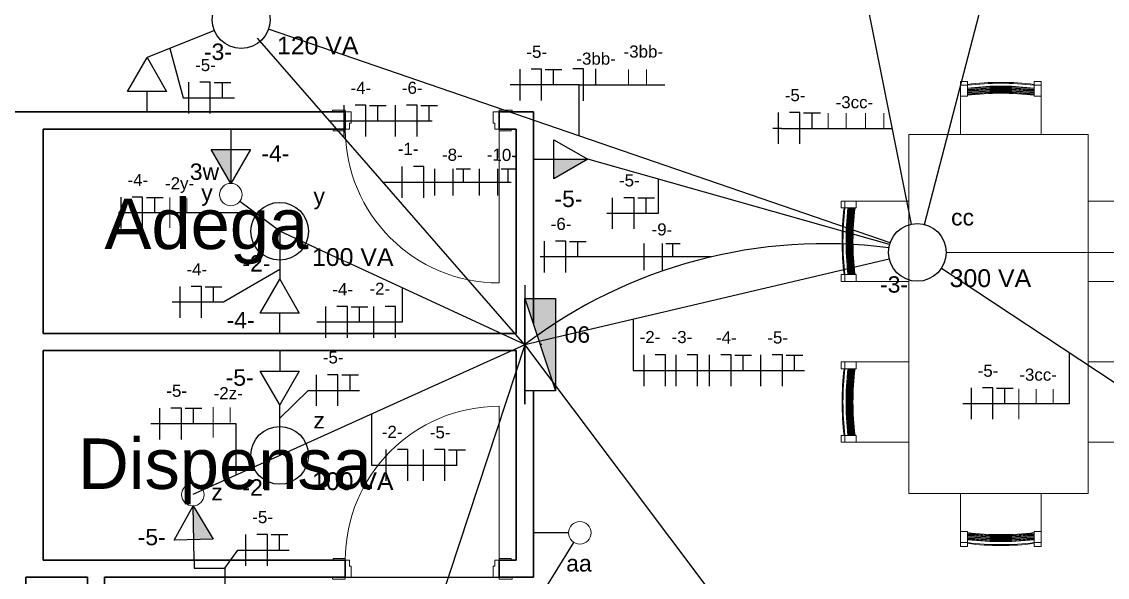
# Model space of a CAD drawing. Header units: metres. Extents: x -182 to 99, y 70 to 117.
# Drawn here: x 0.34 to 6.69, y 101.34 to 104.58 of the extents above; entities that cross this region are included whole.
import ezdxf

# ---------------------------------------------------------------- set-up
doc = ezdxf.new("R2010")
doc.units = ezdxf.units.M
doc.header["$LTSCALE"] = 0.01
for name, color, linetype, lineweight in [('A-ANNO-TEXT', 2, 'Continuous', 9), ('A-DOOR', 1, 'Continuous', 9), ('A-DOOR-FRAM', 1, 'Continuous', 13), ('A-WALL', 2, 'Continuous', 9), ('I-FURN', 6, 'Continuous', 9)]:
    doc.layers.add(name, color=color, linetype=linetype, lineweight=lineweight)
for name, color, linetype in [('FIAÇÃO', 10, 'Continuous'), ('Força', 7, 'Continuous'), ('Iluminação', 7, 'Continuous'), ('LEGENDA', 7, 'Continuous')]:
    doc.layers.add(name, color=color, linetype=linetype)
doc.styles.add('Arial', font='arial.ttf', dxfattribs={"height": 0.29506})
doc.styles.add('Arial_2', font='arial.ttf', dxfattribs={"height": 0.258177})
doc.dimstyles.new('Diagonal', dxfattribs={"dimscale": 0.3048, "dimtxt": 0.258177, "dimasz": 1.025262, "dimexe": 0.984252, "dimexo": 0.615157, "dimgap": 0.04101, "dimtad": 1, "dimrnd": 0.01, "dimzin": 0, "dimdsep": 46, "dimtxsty": 'Arial_2', "dimblk1": 'OBLIQUE', "dimblk2": 'OBLIQUE', "dimsah": 1, "dimcen": 0.09, "dimse1": 1, "dimse2": 1, "dimazin": 0, "dimtfac": 1, "dimtix": 1, "dimtmove": 0, "dimatfit": 3, "dimfxl": 1, "dimtvp": 1, "dimtfill": 1, "dimtolj": 1, "dimtzin": 0, "dimarcsym": 2})

# ---------------------------------------------------------------- blocks, each defined once
blk = doc.blocks.new('Table rectangulaire - Plateau en verre - Table rectangulaire - Plateau en verre-212281-Nivel 4')
at = {"layer": 'I-FURN'}
for p, q in [((1.0653, 0.5641), (-1.0347, 0.5641)), ((-1.0347, 0.5641), (-1.0347, -0.4859)), ((1.0653, -0.4859), (1.0653, 0.5641)), ((-1.0347, -0.4859), (1.0653, -0.4859))]:
    blk.add_line(p, q, dxfattribs=at)
blk = doc.blocks.new('MS-Chaise - MS-Chaise-213864-Nivel 4')
at = {"layer": 'I-FURN'}
for p, q in [((0.42, -0.3311), (0.42, -0.6391)), ((0.89, -0.6391), (0.89, -0.3311)), ((0.46, -0.6391), (0.42, -0.6391)), ((0.42, -0.6397), (0.42, -0.6391)), ((0.42, -0.7035), (0.42, -0.6397)), ((0.46, -0.6391), (0.46, -0.6397)), ((0.46, -0.6397), (0.46, -0.6504)), ((0.46, -0.6504), (0.46, -0.645)), ((0.46, -0.6504), (0.46, -0.6532)), ((0.46, -0.6588), (0.46, -0.6532)), ((0.46, -0.6532), (0.46, -0.6588)), ((0.46, -0.6588), (0.46, -0.6616)), ((0.46, -0.6673), (0.46, -0.6616)), ((0.46, -0.6616), (0.46, -0.6673)), ((0.46, -0.6673), (0.46, -0.6701)), ((0.46, -0.6757), (0.46, -0.6701)), ((0.46, -0.6701), (0.46, -0.6757)), ((0.46, -0.6757), (0.46, -0.6785)), ((0.46, -0.6841), (0.46, -0.6785)), ((0.46, -0.6785), (0.46, -0.6841)), ((0.46, -0.6841), (0.46, -0.6869)), ((0.46, -0.7035), (0.46, -0.6869)), ((0.46, -0.6869), (0.46, -0.7035)), ((0.89, -0.6391), (0.85, -0.6391)), ((0.85, -0.6397), (0.85, -0.6391)), ((0.85, -0.6504), (0.85, -0.6397)), ((0.85, -0.645), (0.85, -0.6504)), ((0.85, -0.6532), (0.85, -0.6504)), ((0.85, -0.6532), (0.85, -0.6588)), ((0.85, -0.6588), (0.85, -0.6532)), ((0.85, -0.6616), (0.85, -0.6588)), ((0.85, -0.6616), (0.85, -0.6673)), ((0.85, -0.6673), (0.85, -0.6616)), ((0.85, -0.6701), (0.85, -0.6673)), ((0.85, -0.6701), (0.85, -0.6757)), ((0.85, -0.6757), (0.85, -0.6701)), ((0.85, -0.6785), (0.85, -0.6757)), ((0.85, -0.6785), (0.85, -0.6841)), ((0.85, -0.6841), (0.85, -0.6785)), ((0.85, -0.6869), (0.85, -0.6841)), ((0.85, -0.6869), (0.85, -0.7035)), ((0.85, -0.7035), (0.85, -0.6869)), ((0.89, -0.6391), (0.89, -0.6397)), ((0.89, -0.6397), (0.89, -0.7035)), ((0.42, -0.7261), (0.42, -0.7035)), ((0.42, -0.7035), (0.46, -0.7035)), ((0.42, -0.7261), (0.46, -0.7261)), ((0.46, -0.7035), (0.46, -0.7085)), ((0.46, -0.7035), (0.46, -0.7261)), ((0.85, -0.7085), (0.85, -0.7035)), ((0.85, -0.7261), (0.85, -0.7035)), ((0.89, -0.7035), (0.85, -0.7035)), ((0.89, -0.7261), (0.85, -0.7261)), ((0.89, -0.7035), (0.89, -0.7261))]:
    blk.add_line(p, q, dxfattribs=at)
at = {"layer": 'I-FURN', "flags": 128}
for points in [[(0.46, -0.6504), (0.5899, -0.661), (0.7201, -0.661), (0.85, -0.6504)], [(0.85, -0.6532), (0.7201, -0.6638), (0.5899, -0.6638), (0.46, -0.6532)], [(0.46, -0.6588), (0.5899, -0.6695), (0.7201, -0.6695), (0.85, -0.6588)], [(0.85, -0.6616), (0.7201, -0.6723), (0.5899, -0.6723), (0.46, -0.6616)], [(0.46, -0.6673), (0.5899, -0.6779), (0.7201, -0.6779), (0.85, -0.6673)], [(0.85, -0.6701), (0.7201, -0.6807), (0.5899, -0.6807), (0.46, -0.6701)], [(0.46, -0.6757), (0.5899, -0.6863), (0.7201, -0.6863), (0.85, -0.6757)], [(0.85, -0.6785), (0.7201, -0.6891), (0.5899, -0.6891), (0.46, -0.6785)], [(0.46, -0.6841), (0.5899, -0.6948), (0.7201, -0.6948), (0.85, -0.6841)], [(0.85, -0.6869), (0.7201, -0.6976), (0.5899, -0.6976), (0.46, -0.6869)]]:
    blk.add_lwpolyline(points, dxfattribs=at)
at = {"layer": 'I-FURN'}
for centre, major_axis, start_param, end_param in [((0.655, 0.9365), (1.6089, 0), 4.590887, 4.833891), ((0.655, 0.8779), (1.6089, 0), 4.590887, 4.833891), ((0.655, 0.8779), (1.6139, 0), 4.591266, 4.833512)]:
    blk.add_ellipse(centre, major_axis=major_axis, ratio=0.990268, start_param=start_param, end_param=end_param, dxfattribs=at)
blk = doc.blocks.new('MS-Chaise - MS-Chaise-213456-Nivel 4')
at = {"layer": 'I-FURN'}
for p, q in [((0.42, 0.7035), (0.42, 0.7261)), ((0.46, 0.7261), (0.42, 0.7261)), ((0.42, 0.6397), (0.42, 0.7035)), ((0.46, 0.7035), (0.42, 0.7035)), ((0.46, 0.7261), (0.46, 0.7035)), ((0.46, 0.7085), (0.46, 0.7035)), ((0.46, 0.6869), (0.46, 0.7035)), ((0.46, 0.7035), (0.46, 0.6869)), ((0.85, 0.7035), (0.85, 0.7261)), ((0.85, 0.7261), (0.89, 0.7261)), ((0.85, 0.7035), (0.85, 0.7085)), ((0.85, 0.7035), (0.85, 0.6869)), ((0.85, 0.6869), (0.85, 0.7035)), ((0.85, 0.7035), (0.89, 0.7035)), ((0.89, 0.7261), (0.89, 0.7035)), ((0.89, 0.7035), (0.89, 0.6397)), ((0.42, 0.6391), (0.42, 0.6397)), ((0.42, 0.6391), (0.42, 0.4161)), ((0.42, 0.6391), (0.46, 0.6391)), ((0.46, 0.6869), (0.46, 0.6841)), ((0.46, 0.6785), (0.46, 0.6841)), ((0.46, 0.6841), (0.46, 0.6785)), ((0.46, 0.6785), (0.46, 0.6757)), ((0.46, 0.6701), (0.46, 0.6757)), ((0.46, 0.6757), (0.46, 0.6701)), ((0.46, 0.6701), (0.46, 0.6673)), ((0.46, 0.6616), (0.46, 0.6673)), ((0.46, 0.6673), (0.46, 0.6616)), ((0.46, 0.6616), (0.46, 0.6588)), ((0.46, 0.6532), (0.46, 0.6588)), ((0.46, 0.6588), (0.46, 0.6532)), ((0.46, 0.6532), (0.46, 0.6504)), ((0.46, 0.645), (0.46, 0.6504)), ((0.46, 0.6504), (0.46, 0.6397)), ((0.46, 0.6397), (0.46, 0.6391)), ((0.85, 0.6841), (0.85, 0.6869)), ((0.85, 0.6841), (0.85, 0.6785)), ((0.85, 0.6785), (0.85, 0.6841)), ((0.85, 0.6757), (0.85, 0.6785)), ((0.85, 0.6757), (0.85, 0.6701)), ((0.85, 0.6701), (0.85, 0.6757)), ((0.85, 0.6673), (0.85, 0.6701)), ((0.85, 0.6673), (0.85, 0.6616)), ((0.85, 0.6616), (0.85, 0.6673)), ((0.85, 0.6588), (0.85, 0.6616)), ((0.85, 0.6588), (0.85, 0.6532)), ((0.85, 0.6532), (0.85, 0.6588)), ((0.85, 0.6504), (0.85, 0.6532)), ((0.85, 0.6504), (0.85, 0.645)), ((0.85, 0.6397), (0.85, 0.6504)), ((0.85, 0.6391), (0.85, 0.6397)), ((0.85, 0.6391), (0.89, 0.6391)), ((0.89, 0.6397), (0.89, 0.6391)), ((0.89, 0.4161), (0.89, 0.6391))]:
    blk.add_line(p, q, dxfattribs=at)
at = {"layer": 'I-FURN', "flags": 128}
for points in [[(0.46, 0.6869), (0.5899, 0.6976), (0.7201, 0.6976), (0.85, 0.6869)], [(0.85, 0.6841), (0.7201, 0.6948), (0.5899, 0.6948), (0.46, 0.6841)], [(0.46, 0.6785), (0.5899, 0.6891), (0.7201, 0.6891), (0.85, 0.6785)], [(0.85, 0.6757), (0.7201, 0.6863), (0.5899, 0.6863), (0.46, 0.6757)], [(0.46, 0.6701), (0.5899, 0.6807), (0.7201, 0.6807), (0.85, 0.6701)], [(0.85, 0.6673), (0.7201, 0.6779), (0.5899, 0.6779), (0.46, 0.6673)], [(0.46, 0.6616), (0.5899, 0.6723), (0.7201, 0.6723), (0.85, 0.6616)], [(0.85, 0.6588), (0.7201, 0.6695), (0.5899, 0.6695), (0.46, 0.6588)], [(0.46, 0.6532), (0.5899, 0.6638), (0.7201, 0.6638), (0.85, 0.6532)], [(0.85, 0.6504), (0.7201, 0.661), (0.5899, 0.661), (0.46, 0.6504)]]:
    blk.add_lwpolyline(points, dxfattribs=at)
at = {"layer": 'I-FURN'}
for centre, major_axis, start_param, end_param in [((0.655, -0.8779), (1.6139, 0), 1.449673, 1.69192), ((0.655, -0.8779), (1.6089, 0), 1.449295, 1.692298), ((0.655, -0.9365), (1.6089, 0), 1.449295, 1.692298)]:
    blk.add_ellipse(centre, major_axis=major_axis, ratio=0.990268, start_param=start_param, end_param=end_param, dxfattribs=at)
blk = doc.blocks.new('MS-Chaise - MS-Chaise-V3-Nivel 4')
at = {"layer": 'I-FURN'}
for p, q in [((0.42, -0.4161), (0.42, -0.6391)), ((0.89, -0.6391), (0.89, -0.4161)), ((0.46, -0.6391), (0.42, -0.6391)), ((0.42, -0.6397), (0.42, -0.6391)), ((0.42, -0.7035), (0.42, -0.6397)), ((0.46, -0.6391), (0.46, -0.6397)), ((0.46, -0.6397), (0.46, -0.6504)), ((0.46, -0.6504), (0.46, -0.645)), ((0.46, -0.6504), (0.46, -0.6532)), ((0.46, -0.6588), (0.46, -0.6532)), ((0.46, -0.6532), (0.46, -0.6588)), ((0.46, -0.6588), (0.46, -0.6616)), ((0.46, -0.6673), (0.46, -0.6616)), ((0.46, -0.6616), (0.46, -0.6673)), ((0.46, -0.6673), (0.46, -0.6701)), ((0.46, -0.6757), (0.46, -0.6701)), ((0.46, -0.6701), (0.46, -0.6757)), ((0.46, -0.6757), (0.46, -0.6785)), ((0.46, -0.6841), (0.46, -0.6785)), ((0.46, -0.6785), (0.46, -0.6841)), ((0.46, -0.6841), (0.46, -0.6869)), ((0.46, -0.7035), (0.46, -0.6869)), ((0.46, -0.6869), (0.46, -0.7035)), ((0.89, -0.6391), (0.85, -0.6391)), ((0.85, -0.6397), (0.85, -0.6391)), ((0.85, -0.6504), (0.85, -0.6397)), ((0.85, -0.645), (0.85, -0.6504)), ((0.85, -0.6532), (0.85, -0.6504)), ((0.85, -0.6532), (0.85, -0.6588)), ((0.85, -0.6588), (0.85, -0.6532)), ((0.85, -0.6616), (0.85, -0.6588)), ((0.85, -0.6616), (0.85, -0.6673)), ((0.85, -0.6673), (0.85, -0.6616)), ((0.85, -0.6701), (0.85, -0.6673)), ((0.85, -0.6701), (0.85, -0.6757)), ((0.85, -0.6757), (0.85, -0.6701)), ((0.85, -0.6785), (0.85, -0.6757)), ((0.85, -0.6785), (0.85, -0.6841)), ((0.85, -0.6841), (0.85, -0.6785)), ((0.85, -0.6869), (0.85, -0.6841)), ((0.85, -0.6869), (0.85, -0.7035)), ((0.85, -0.7035), (0.85, -0.6869)), ((0.89, -0.6391), (0.89, -0.6397)), ((0.89, -0.6397), (0.89, -0.7035)), ((0.42, -0.7261), (0.42, -0.7035)), ((0.42, -0.7035), (0.46, -0.7035)), ((0.42, -0.7261), (0.46, -0.7261)), ((0.46, -0.7035), (0.46, -0.7085)), ((0.46, -0.7035), (0.46, -0.7261)), ((0.85, -0.7085), (0.85, -0.7035)), ((0.85, -0.7261), (0.85, -0.7035)), ((0.89, -0.7035), (0.85, -0.7035)), ((0.89, -0.7261), (0.85, -0.7261)), ((0.89, -0.7035), (0.89, -0.7261))]:
    blk.add_line(p, q, dxfattribs=at)
at = {"layer": 'I-FURN', "flags": 128}
for points in [[(0.46, -0.6504), (0.5899, -0.661), (0.7201, -0.661), (0.85, -0.6504)], [(0.85, -0.6532), (0.7201, -0.6638), (0.5899, -0.6638), (0.46, -0.6532)], [(0.46, -0.6588), (0.5899, -0.6695), (0.7201, -0.6695), (0.85, -0.6588)], [(0.85, -0.6616), (0.7201, -0.6723), (0.5899, -0.6723), (0.46, -0.6616)], [(0.46, -0.6673), (0.5899, -0.6779), (0.7201, -0.6779), (0.85, -0.6673)], [(0.85, -0.6701), (0.7201, -0.6807), (0.5899, -0.6807), (0.46, -0.6701)], [(0.46, -0.6757), (0.5899, -0.6863), (0.7201, -0.6863), (0.85, -0.6757)], [(0.85, -0.6785), (0.7201, -0.6891), (0.5899, -0.6891), (0.46, -0.6785)], [(0.46, -0.6841), (0.5899, -0.6948), (0.7201, -0.6948), (0.85, -0.6841)], [(0.85, -0.6869), (0.7201, -0.6976), (0.5899, -0.6976), (0.46, -0.6869)]]:
    blk.add_lwpolyline(points, dxfattribs=at)
at = {"layer": 'I-FURN'}
for centre, major_axis, start_param, end_param in [((0.655, 0.9365), (1.6089, 0), 4.590887, 4.833891), ((0.655, 0.8779), (1.6089, 0), 4.590887, 4.833891), ((0.655, 0.8779), (1.6139, 0), 4.591266, 4.833512)]:
    blk.add_ellipse(centre, major_axis=major_axis, ratio=0.990268, start_param=start_param, end_param=end_param, dxfattribs=at)
blk = doc.blocks.new('MS-Chaise - MS-Chaise-V4-Nivel 4')
at = {"layer": 'I-FURN'}
for p, q in [((0.42, 0.7035), (0.42, 0.7261)), ((0.46, 0.7261), (0.42, 0.7261)), ((0.42, 0.6397), (0.42, 0.7035)), ((0.46, 0.7035), (0.42, 0.7035)), ((0.46, 0.7261), (0.46, 0.7035)), ((0.46, 0.7085), (0.46, 0.7035)), ((0.46, 0.6869), (0.46, 0.7035)), ((0.46, 0.7035), (0.46, 0.6869)), ((0.85, 0.7035), (0.85, 0.7261)), ((0.85, 0.7261), (0.89, 0.7261)), ((0.85, 0.7035), (0.85, 0.7085)), ((0.85, 0.7035), (0.85, 0.6869)), ((0.85, 0.6869), (0.85, 0.7035)), ((0.85, 0.7035), (0.89, 0.7035)), ((0.89, 0.7261), (0.89, 0.7035)), ((0.89, 0.7035), (0.89, 0.6397)), ((0.42, 0.6391), (0.42, 0.6397)), ((0.42, 0.6391), (0.42, 0.3311)), ((0.42, 0.6391), (0.46, 0.6391)), ((0.46, 0.6869), (0.46, 0.6841)), ((0.46, 0.6785), (0.46, 0.6841)), ((0.46, 0.6841), (0.46, 0.6785)), ((0.46, 0.6785), (0.46, 0.6757)), ((0.46, 0.6701), (0.46, 0.6757)), ((0.46, 0.6757), (0.46, 0.6701)), ((0.46, 0.6701), (0.46, 0.6673)), ((0.46, 0.6616), (0.46, 0.6673)), ((0.46, 0.6673), (0.46, 0.6616)), ((0.46, 0.6616), (0.46, 0.6588)), ((0.46, 0.6532), (0.46, 0.6588)), ((0.46, 0.6588), (0.46, 0.6532)), ((0.46, 0.6532), (0.46, 0.6504)), ((0.46, 0.645), (0.46, 0.6504)), ((0.46, 0.6504), (0.46, 0.6397)), ((0.46, 0.6397), (0.46, 0.6391)), ((0.85, 0.6841), (0.85, 0.6869)), ((0.85, 0.6841), (0.85, 0.6785)), ((0.85, 0.6785), (0.85, 0.6841)), ((0.85, 0.6757), (0.85, 0.6785)), ((0.85, 0.6757), (0.85, 0.6701)), ((0.85, 0.6701), (0.85, 0.6757)), ((0.85, 0.6673), (0.85, 0.6701)), ((0.85, 0.6673), (0.85, 0.6616)), ((0.85, 0.6616), (0.85, 0.6673)), ((0.85, 0.6588), (0.85, 0.6616)), ((0.85, 0.6588), (0.85, 0.6532)), ((0.85, 0.6532), (0.85, 0.6588)), ((0.85, 0.6504), (0.85, 0.6532)), ((0.85, 0.6504), (0.85, 0.645)), ((0.85, 0.6397), (0.85, 0.6504)), ((0.85, 0.6391), (0.85, 0.6397)), ((0.85, 0.6391), (0.89, 0.6391)), ((0.89, 0.6397), (0.89, 0.6391)), ((0.89, 0.3311), (0.89, 0.6391))]:
    blk.add_line(p, q, dxfattribs=at)
at = {"layer": 'I-FURN', "flags": 128}
for points in [[(0.46, 0.6869), (0.5899, 0.6976), (0.7201, 0.6976), (0.85, 0.6869)], [(0.85, 0.6841), (0.7201, 0.6948), (0.5899, 0.6948), (0.46, 0.6841)], [(0.46, 0.6785), (0.5899, 0.6891), (0.7201, 0.6891), (0.85, 0.6785)], [(0.85, 0.6757), (0.7201, 0.6863), (0.5899, 0.6863), (0.46, 0.6757)], [(0.46, 0.6701), (0.5899, 0.6807), (0.7201, 0.6807), (0.85, 0.6701)], [(0.85, 0.6673), (0.7201, 0.6779), (0.5899, 0.6779), (0.46, 0.6673)], [(0.46, 0.6616), (0.5899, 0.6723), (0.7201, 0.6723), (0.85, 0.6616)], [(0.85, 0.6588), (0.7201, 0.6695), (0.5899, 0.6695), (0.46, 0.6588)], [(0.46, 0.6532), (0.5899, 0.6638), (0.7201, 0.6638), (0.85, 0.6532)], [(0.85, 0.6504), (0.7201, 0.661), (0.5899, 0.661), (0.46, 0.6504)]]:
    blk.add_lwpolyline(points, dxfattribs=at)
at = {"layer": 'I-FURN'}
for centre, major_axis, start_param, end_param in [((0.655, -0.8779), (1.6139, 0), 1.449673, 1.69192), ((0.655, -0.8779), (1.6089, 0), 1.449295, 1.692298), ((0.655, -0.9365), (1.6089, 0), 1.449295, 1.692298)]:
    blk.add_ellipse(centre, major_axis=major_axis, ratio=0.990268, start_param=start_param, end_param=end_param, dxfattribs=at)
blk = doc.blocks.new('Puerta de 1 hoja - 90 x 210 cm-174974-Nivel 4')
at = {"layer": 'A-DOOR', "lineweight": 13}
blk.add_line((0.7169, -0.05), (0.7169, -0.95), dxfattribs=at)
blk.add_arc((0.7169, -0.05), 0.9, 180, 270, dxfattribs=at)
at = {"layer": 'A-DOOR-FRAM'}
for p, q in [((-0.2581, 0.06), (-0.1831, 0.06)), ((-0.2581, 0.05), (-0.2581, 0.06)), ((-0.1831, 0.06), (-0.1831, 0.05)), ((-0.1831, 0.05), (-0.1481, 0.05)), ((-0.1481, 0.05), (-0.1481, -0.015)), ((0.6819, -0.015), (0.6819, 0.05)), ((0.6819, 0.05), (0.7169, 0.05)), ((0.7169, 0.05), (0.7169, 0.06)), ((0.7169, 0.06), (0.7919, 0.06)), ((0.7919, 0.06), (0.7919, 0.05)), ((-0.2531, -0.06), (-0.2531, -0.05)), ((-0.1831, -0.06), (-0.2531, -0.06)), ((-0.1831, -0.05), (-0.1831, -0.06)), ((-0.1581, -0.05), (-0.1831, -0.05)), ((-0.1581, -0.015), (-0.1581, -0.05)), ((-0.1481, -0.015), (-0.1581, -0.015)), ((0.6919, -0.015), (0.6819, -0.015)), ((0.6919, -0.05), (0.6919, -0.015)), ((0.7169, -0.05), (0.6919, -0.05)), ((0.7169, -0.06), (0.7169, -0.05)), ((0.7869, -0.06), (0.7169, -0.06)), ((0.7869, -0.05), (0.7869, -0.06))]:
    blk.add_line(p, q, dxfattribs=at)
blk = doc.blocks.new('Puerta de 1 hoja - 90 x 210 cm-173611-Nivel 4')
at = {"layer": 'A-DOOR', "lineweight": 13}
blk.add_line((0.7169, 0.05), (0.7169, 0.95), dxfattribs=at)
blk.add_arc((0.7169, 0.05), 0.9, 90, 180, dxfattribs=at)
at = {"layer": 'A-DOOR-FRAM'}
for p, q in [((-0.1831, 0.06), (-0.2531, 0.06)), ((-0.2531, 0.06), (-0.2531, 0.05)), ((-0.1831, 0.05), (-0.1831, 0.06)), ((-0.1581, 0.05), (-0.1831, 0.05)), ((-0.1581, 0.015), (-0.1581, 0.05)), ((-0.1481, 0.015), (-0.1581, 0.015)), ((-0.1481, -0.05), (-0.1481, 0.015)), ((0.6919, 0.015), (0.6819, 0.015)), ((0.6819, 0.015), (0.6819, -0.05)), ((0.7169, 0.05), (0.6919, 0.05)), ((0.6919, 0.05), (0.6919, 0.015)), ((0.7869, 0.06), (0.7169, 0.06)), ((0.7169, 0.06), (0.7169, 0.05)), ((0.7869, 0.05), (0.7869, 0.06)), ((-0.2581, -0.05), (-0.2581, -0.06)), ((-0.2581, -0.06), (-0.1831, -0.06)), ((-0.1831, -0.06), (-0.1831, -0.05)), ((-0.1831, -0.05), (-0.1481, -0.05)), ((0.6819, -0.05), (0.7169, -0.05)), ((0.7169, -0.05), (0.7169, -0.06)), ((0.7169, -0.06), (0.7919, -0.06)), ((0.7919, -0.06), (0.7919, -0.05))]:
    blk.add_line(p, q, dxfattribs=at)
blk = doc.blocks.new('_Oblique')
at = {"color": 0, "linetype": 'ByBlock', "lineweight": -2}
blk.add_line((-0.5, -0.5), (0.5, 0.5), dxfattribs=at)
blk = doc.blocks.new('*D473')
at = {"color": 0, "lineweight": -2, "transparency": 16777216}
blk.add_line((17.086, 110.44), (17.086, 81.2458), dxfattribs=at)
at = {"layer": 'Defpoints', "color": 0, "transparency": 16777216}
for p in [(8.3862, 110.44), (-2.4818, 81.2458), (17.086, 81.2458)]:
    blk.add_point(p, dxfattribs=at)
at = {"color": 0, "lineweight": -2, "transparency": 16777216, "xscale": 0.3124999999999999, "yscale": 0.3124999999999999, "zscale": 0.3124999999999999}
for p, rotation in [((17.086, 110.44), 90), ((17.086, 81.2458), 270)]:
    blk.add_blockref('_Oblique', p, dxfattribs=dict(at, rotation=rotation))
at = {"color": 0, "transparency": 16777216, "insert": (16.9417, 95.8429), "char_height": 0.25818, "attachment_point": 5, "rotation": 90, "style": 'Arial_2', "bg_fill": 3, "box_fill_scale": 1.1, "bg_fill_color": 256, "bg_fill_true_color": 13158600, "bg_fill_transparency": 0}
blk.add_mtext('\\A1;29.19', dxfattribs=at)
blk = doc.blocks.new('*D478')
at = {"color": 0, "lineweight": -2, "transparency": 16777216}
blk.add_line((16.086, 105.136), (16.086, 101.7059), dxfattribs=at)
at = {"layer": 'Defpoints', "color": 0, "transparency": 16777216}
for p in [(6.0356, 105.136), (7.9225, 101.7059), (16.086, 101.7059)]:
    blk.add_point(p, dxfattribs=at)
at = {"color": 0, "lineweight": -2, "transparency": 16777216, "xscale": 0.3124999999999999, "yscale": 0.3124999999999999, "zscale": 0.3124999999999999}
for p, rotation in [((16.086, 105.136), 90), ((16.086, 101.7059), 270)]:
    blk.add_blockref('_Oblique', p, dxfattribs=dict(at, rotation=rotation))
at = {"color": 0, "transparency": 16777216, "insert": (15.9416, 103.421), "char_height": 0.25818, "attachment_point": 5, "rotation": 90, "style": 'Arial_2', "bg_fill": 3, "box_fill_scale": 1.1, "bg_fill_color": 256, "bg_fill_true_color": 13158600, "bg_fill_transparency": 0}
blk.add_mtext('\\A1;3.43', dxfattribs=at)
blk = doc.blocks.new('F-N')
at = {"layer": 'FIAÇÃO'}
blk.add_line((2561.97, 1254.62), (2561.97, 1275.44), dxfattribs=at)
at = {"layer": 'FIAÇÃO', "color": 5}
blk.add_lwpolyline([(2576.26, 1254.62), (2576.26, 1275.44), (2569.32, 1275.44)], dxfattribs=at)
blk = doc.blocks.new('RN')
at = {"layer": 'FIAÇÃO', "color": 18, "true_color": 0x000000}
blk.add_line((2653.24, 1365.51), (2653.24, 1375.92), dxfattribs=at)
at = {"layer": 'FIAÇÃO', "color": 5}
blk.add_lwpolyline([(2645.19, 1355.09), (2645.19, 1375.92), (2638.25, 1375.92)], dxfattribs=at)
blk = doc.blocks.new('F-N-T')
at = {"layer": 'FIAÇÃO', "color": 1}
blk.add_line((2561.97, 1284.08), (2561.97, 1304.9), dxfattribs=at)
at = {"layer": 'FIAÇÃO', "color": 3}
blk.add_line((2584.31, 1294.33), (2584.31, 1304.75), dxfattribs=at)
at = {"layer": 'FIAÇÃO', "color": 5}
blk.add_lwpolyline([(2576.26, 1284.08), (2576.26, 1304.9), (2569.32, 1304.9)], dxfattribs=at)
at = {"layer": 'FIAÇÃO', "color": 3}
blk.add_lwpolyline([(2578.75, 1304.75), (2584.31, 1304.75), (2589.86, 1304.75)], dxfattribs=at)
blk = doc.blocks.new('F-F')
at = {"layer": 'FIAÇÃO'}
for p, q in [((2561.97, 1222.26), (2561.97, 1243.08)), ((2576.26, 1222.26), (2576.26, 1243.08))]:
    blk.add_line(p, q, dxfattribs=at)
at = {"layer": 'FIAÇÃO', "color": 3}
blk.add_line((2584.31, 1232.67), (2584.31, 1243.08), dxfattribs=at)
blk.add_lwpolyline([(2578.75, 1243.08), (2584.31, 1243.08), (2589.86, 1243.08)], dxfattribs=at)

msp = doc.modelspace()

# ---------------------------------------------------------------- linework, layer by layer
at = {"layer": 'A-WALL', "color": 7, "lineweight": 35}
for p, q in [((2.2334, 104.0572), (-0.0829, 104.0572)), ((2.2334, 103.9572), (2.2334, 104.0572)), ((3.3334, 104.0572), (3.1334, 104.0572)), ((3.1334, 104.0572), (3.1334, 103.9572)), ((3.3334, 102.8162), (3.3334, 104.0572)), ((0.4671, 102.7616), (0.4671, 103.9572)), ((0.4671, 103.9572), (2.2334, 103.9572)), ((3.1334, 103.9572), (3.2334, 103.9572)), ((3.2334, 103.9572), (3.2334, 102.7616)), ((3.2334, 102.7616), (0.4671, 102.7616)), ((0.4671, 101.4359), (0.4671, 102.6616)), ((0.4671, 102.6616), (3.2334, 102.6616)), ((3.2334, 102.6616), (3.2334, 101.4359)), ((3.3334, 101.3359), (3.3334, 102.4269)), ((2.2334, 101.4359), (0.4671, 101.4359)), ((2.2334, 101.3359), (2.2334, 101.4359)), ((3.2334, 101.4359), (3.1334, 101.4359)), ((3.1334, 101.4359), (3.1334, 101.3359)), ((0.3671, 101.3359), (0.7271, 101.3359)), ((0.3671, 99.9659), (0.3671, 101.3359)), ((0.7271, 101.3359), (0.7271, 99.9659)), ((0.8271, 101.3359), (2.2334, 101.3359)), ((0.8271, 99.8659), (0.8271, 101.3359)), ((3.1334, 101.3359), (3.3334, 101.3359))]:
    msp.add_line(p, q, dxfattribs=at)

# ---------------------------------------------------------------- block references
at = {"layer": 'A-DOOR'}
for name, p in [('Puerta de 1 hoja - 90 x 210 cm-174974-Nivel 4', (2.4166, 104.0072)), ('Puerta de 1 hoja - 90 x 210 cm-173611-Nivel 4', (2.4166, 101.3859))]:
    msp.add_blockref(name, p, dxfattribs=at)
at = {"layer": 'I-FURN'}
for name, p in [('MS-Chaise - MS-Chaise-213456-Nivel 4', (5.4111, 103.5098)), ('MS-Chaise - MS-Chaise-V3-Nivel 4', (5.4111, 102.2421))]:
    msp.add_blockref(name, p, dxfattribs=at)
for name, p, rotation in [('Table rectangulaire - Plateau en verre - Table rectangulaire - Plateau en verre-212281-Nivel 4', (6.0916, 102.8606), 89.9999999999999), ('MS-Chaise - MS-Chaise-V4-Nivel 4', (5.8586, 102.6459), 89.9999999999999), ('MS-Chaise - MS-Chaise-213864-Nivel 4', (6.2464, 102.6459), 90.00000000000004), ('MS-Chaise - MS-Chaise-V4-Nivel 4', (5.8586, 101.7059), 89.9999999999999), ('MS-Chaise - MS-Chaise-213864-Nivel 4', (6.2464, 101.7059), 90.00000000000004)]:
    msp.add_blockref(name, p, dxfattribs=dict(at, rotation=rotation))

# ---------------------------------------------------------------- next in the draw order: dimensions: what is measured, and where the dimension line sits
at = {"color": 1}
dim = msp.add_linear_dim(base=(17.086, 81.2458), p1=(8.3862, 110.44), p2=(-2.4818, 81.2458), angle=90, dimstyle='Diagonal', override={"dimpost": '<>'}, dxfattribs=at)
dim.commit()
dim.dimension.update_dxf_attribs({"geometry": '*D473', "text_midpoint": (16.9417, 95.8429)})

# ---------------------------------------------------------------- next in the draw order: hatches: boundary and pattern name
at = {"layer": 'Iluminação'}
msp.add_hatch(color=256, dxfattribs=at).paths.add_polyline_path([(3.6511, 103.7809), (3.4533, 103.7809), (3.4533, 103.6668)])
at = {"layer": 'LEGENDA'}
msp.add_hatch(color=256, dxfattribs=at).paths.add_polyline_path([(3.2834, 102.9662), (3.4632, 102.4269), (3.4632, 102.9662)])

# ---------------------------------------------------------------- next in the draw order: linework, layer by layer
at = {"color": 251, "transparency": 33554687}
msp.add_line((2.2334, 101.3359), (3.1334, 101.3359), dxfattribs=at)
at = {"layer": 'FIAÇÃO', "color": 18, "lineweight": 20, "true_color": 0x000000}
for p, q in [((3.8885, 104.2163), (3.8885, 104.3047)), ((3.9951, 104.2163), (3.9951, 104.3047)), ((5.0558, 103.9613), (5.0558, 104.0498)), ((5.1625, 103.9613), (5.1625, 104.0498)), ((5.2755, 103.9613), (5.2755, 104.0498)), ((5.3822, 103.9613), (5.3822, 104.0498))]:
    msp.add_line(p, q, dxfattribs=at)
at = {"layer": 'Força', "color": 0, "ltscale": 0.5}
for p, q in [((1.4688, 104.5334), (1.0753, 104.3748)), ((1.2077, 104.4282), (1.2862, 104.139)), ((3.3016, 104.2163), (3.1969, 104.2163)), ((3.6016, 104.2163), (3.3016, 104.2163)), ((1.2862, 104.139), (1.5862, 104.139)), ((2.1409, 104.0056), (2.7409, 104.0056)), ((4.7837, 103.9613), (4.7331, 103.9613)), ((5.4156, 103.2819), (3.6511, 103.7809)), ((2.9544, 103.6464), (3.2044, 103.6464)), ((4.0635, 103.6643), (4.0635, 103.4643)), ((4.0635, 103.4643), (3.7635, 103.4643)), ((4.3735, 103.2098), (3.3735, 103.2098)), ((1.522, 102.9443), (1.222, 102.9443)), ((3.9176, 102.8456), (3.9176, 102.5456)), ((3.9176, 102.5456), (4.9176, 102.5456)), ((1.8503, 102.2668), (2.0163, 102.4292)), ((2.0163, 102.4292), (2.3163, 102.4292)), ((5.9656, 102.3497), (5.8431, 102.3497)), ((1.5303, 101.3886), (1.6059, 101.4939)), ((1.6059, 101.4939), (1.9059, 101.4939)), ((1.3503, 101.4359), (1.3512, 101.3897)), ((1.3512, 101.3897), (1.5303, 101.3886)), ((1.5303, 101.3886), (1.5303, 101.3359))]:
    msp.add_line(p, q, dxfattribs=at)
msp.add_arc((5.0373, 100.3857), 2.9011, 82.59329, 127.19687, dxfattribs=at)
at = {"layer": 'Iluminação', "color": 0, "ltscale": 0.5}
for p, q in [((5.5448, 103.4014), (5.2868, 104.6867)), ((3.6016, 103.9163), (3.6016, 104.2163)), ((3.6016, 104.2163), (4.1016, 104.2163)), ((4.7837, 103.9613), (5.4324, 103.9613)), ((2.4544, 103.6464), (2.9544, 103.6464)), ((3.2834, 102.6966), (5.4137, 103.1973)), ((2.5669, 103.028), (2.5669, 102.828)), ((2.5669, 102.828), (2.0669, 102.828)), ((5.767, 99.3952), (3.2835, 102.6966)), ((2.236, 99.3844), (3.5703, 101.5402))]:
    msp.add_line(p, q, dxfattribs=at)
at = {"layer": 'Iluminação'}
for p, q in [((1.0753, 104.0572), (1.0753, 104.177)), ((1.5647, 103.9572), (1.5647, 103.8373)), ((3.3334, 103.7809), (3.6511, 103.7809)), ((1.8503, 102.7616), (1.8503, 102.8814)), ((1.8503, 102.6616), (1.8503, 102.5417)), ((3.5391, 101.5962), (3.3334, 101.5962)), ((1.5303, 101.3359), (1.5303, 101.2161))]:
    msp.add_line(p, q, dxfattribs=at)
for points in [[(0.9611, 104.177), (1.0753, 104.3748), (1.1895, 104.177)], [(3.4533, 103.8951), (3.6511, 103.7809), (3.4533, 103.6668)], [(1.7361, 102.8814), (1.8503, 103.0792), (1.9645, 102.8814)], [(1.9645, 102.5417), (1.8503, 102.3439), (1.7361, 102.5417)]]:
    msp.add_lwpolyline(points, close=True, dxfattribs=at)
for centre in [(1.6253, 104.5966), (5.578, 103.2359)]:
    msp.add_circle(centre, 0.1688, dxfattribs=at)
at = {"layer": 'Iluminação', "lineweight": 20}
msp.add_circle((3.6049, 101.5962), 0.0658, dxfattribs=at)
at = {"layer": 'LEGENDA'}
msp.add_line((3.2834, 102.9662), (3.4632, 102.4269), dxfattribs=at)
at = {"layer": 'LEGENDA', "color": 0, "ltscale": 0.5}
for p, q in [((3.2834, 102.84), (3.2835, 102.84)), ((3.3255, 102.84), (3.3334, 102.84)), ((3.2835, 102.6966), (3.2834, 102.6966)), ((3.3835, 102.6966), (3.3733, 102.6966)), ((3.2835, 102.6414), (3.2834, 102.6414))]:
    msp.add_line(p, q, dxfattribs=at)
at = {"layer": 'LEGENDA'}
msp.add_lwpolyline([(3.2834, 103.045), (3.2835, 102.3476), (3.2834, 102.4269), (3.2834, 102.9662), (3.4632, 102.9662), (3.4632, 102.4269), (3.2834, 102.4269)], dxfattribs=at)

# ---------------------------------------------------------------- next in the draw order: block references
at = {"layer": 'FIAÇÃO', "lineweight": 20, "xscale": 0.008784106945095342, "yscale": 0.008784106945095342, "zscale": 0.008784106945095342}
for name, p in [('F-N-T', (-19.2492, 92.8453)), ('F-N-T', (-21.1857, 92.7681)), ('F-N-T', (-20.2772, 92.6346)), ('F-N-T', (-19.9771, 92.6346)), ('F-N-T', (-17.7386, 92.5918)), ('F-N', (-19.9374, 92.5342)), ('F-N-T', (-18.7079, 92.0933)), ('F-N-T', (-19.107, 91.8389)), ('F-N-T', (-21.2367, 91.5734)), ('F-N-T', (-20.3839, 91.457)), ('F-N', (-20.103, 91.7158)), ('F-N', (-18.5235, 91.4335)), ('F-N', (-18.3366, 91.4335)), ('F-N-T', (-18.1409, 91.1747)), ('F-N-T', (-17.8408, 91.1747)), ('F-N-T', (-20.4392, 91.0583)), ('F-N', (-20.0309, 90.879)), ('F-N-T', (-19.814, 90.6203)), ('F-N-T', (-20.8518, 90.1243))]:
    msp.add_blockref(name, p, dxfattribs=at)
at = {"layer": 'FIAÇÃO', "lineweight": 20, "xscale": 0.007500000000000001, "yscale": 0.007500000000000001, "zscale": 0.007500000000000001, "rotation": 359.9548737758172}
for p in [(-16.4655, 94.4165), (-16.2033, 94.4165), (-15.2402, 93.9799)]:
    msp.add_blockref('F-F', p, dxfattribs=at)
at = {"layer": 'Iluminação', "xscale": 0.009000000000000001, "yscale": 0.009000000000000001, "zscale": 0.009000000000000001}
msp.add_blockref('RN', (-20.1807, 91.9267), dxfattribs=at)

# ---------------------------------------------------------------- next in the draw order: texts
at = {"layer": 'A-ANNO-TEXT', "color": 7, "char_height": 0.29506, "attachment_point": 1, "line_spacing_factor": 0.938532, "style": 'Arial', "bg_fill": 3, "box_fill_scale": 1.25, "bg_fill_color": 7, "bg_fill_transparency": 0}
for s, insert, width in [('Adega', (0.8255, 103.5503), 1.381153), ('Dispensa', (0.6711, 102.1476), 1.528811)]:
    msp.add_mtext(s, dxfattribs=dict(at, insert=insert, width=width))
at = {"layer": 'FIAÇÃO', "lineweight": 20, "style": 'Arial'}
for s, p in [('-5-', (3.2926, 104.3735)), ('-3bb-', (3.5847, 104.3336)), ('-3bb-', (3.8608, 104.3754)), ('-5-', (1.3561, 104.2963)), ('-4-', (2.2647, 104.1629)), ('-6-', (2.5647, 104.1629)), ('-5-', (4.8032, 104.12)), ('-3cc-', (5.1003, 104.0787)), ('-1-', (2.5405, 103.8064)), ('-5-', (3.8339, 103.6216)), ('-6-', (3.4348, 103.3671)), ('-4-', (2.1579, 102.9853)), ('-2-', (2.375, 102.988)), ('-2-', (3.9545, 102.7057)), ('-3-', (4.1414, 102.7057)), ('-4-', (4.401, 102.7029)), ('-5-', (4.701, 102.7029)), ('-5-', (2.1026, 102.5865)), ('-5-', (1.1875, 102.3913)), ('-2z-', (1.4642, 102.3774)), ('-2-', (2.4471, 102.1513)), ('-5-', (2.7279, 102.1485)), ('-5-', (1.69, 101.6526))]:
    msp.add_text(s, height=0.07075, dxfattribs=at).set_placement(p)
for s, p in [('-8-', (2.7984, 103.7728)), ('-10-', (3.0607, 103.7728)), ('-9-', (4.0237, 103.3363))]:
    msp.add_text(s, height=0.07075, rotation=358.76751, dxfattribs=at).set_placement(p)
at = {"layer": 'Iluminação', "lineweight": 20, "style": 'Arial'}
for s, p in [('-3-', (1.4076, 104.3611)), ('-4-', (1.7434, 103.7669)), ('3w', (1.3251, 103.6598)), ('-5-', (3.4566, 103.501)), ('cc', (5.7754, 103.3934)), ('-3-', (5.3603, 103.0005)), ('-4-', (1.5399, 102.7913)), ('06', (3.5159, 102.7078)), ('-5-', (1.5345, 102.456)), ('-5-', (1.0203, 101.5232))]:
    msp.add_text(s, height=0.09589, dxfattribs=at).set_placement(p)
at = {"layer": 'Iluminação', "lineweight": 20, "width": 0.595396, "attachment_point": 8, "style": 'Arial'}
for s, insert, char_height in [(' 120 VA', (2.0526, 104.3923), 0.10402), ('{\\H0.0275x;\\P}aa', (3.5998, 101.3685), 0.095887)]:
    msp.add_mtext(s, dxfattribs=dict(at, insert=insert, char_height=char_height))

# ---------------------------------------------------------------- next in the draw order: dimensions: what is measured, and where the dimension line sits
at = {"color": 1}
dim = msp.add_linear_dim(base=(16.086, 101.7059), p1=(6.0356, 105.136), p2=(7.9225, 101.7059), angle=90, dimstyle='Diagonal', override={"dimpost": '<>', "dimtmove": 1}, dxfattribs=at)
dim.commit()
dim.dimension.update_dxf_attribs({"geometry": '*D478', "text_midpoint": (15.9416, 103.421)})

# ---------------------------------------------------------------- next in the draw order: hatches: boundary and pattern name
at = {"layer": 'Iluminação'}
for points in [[(1.5647, 103.6395), (1.5647, 103.8373), (1.4505, 103.8373)], [(1.344, 101.7535), (1.3479, 101.5558), (1.4621, 101.558)]]:
    msp.add_hatch(color=256, dxfattribs=at).paths.add_polyline_path(points)

# ---------------------------------------------------------------- next in the draw order: linework, layer by layer
at = {"layer": 'FIAÇÃO', "lineweight": 20}
for p, q in [((1.2075, 103.3793), (1.2075, 103.5562)), ((6.1718, 102.2613), (6.1718, 102.4381)), ((1.4617, 102.153), (1.4617, 102.3299))]:
    msp.add_line(p, q, dxfattribs=at)
at = {"layer": 'FIAÇÃO', "color": 18, "lineweight": 20, "true_color": 0x000000}
for p, q in [((1.3075, 103.4665), (1.3075, 103.555)), ((6.2718, 102.3485), (6.2718, 102.4369)), ((6.3718, 102.3485), (6.3718, 102.4369)), ((1.5617, 102.2403), (1.5617, 102.3287))]:
    msp.add_line(p, q, dxfattribs=at)
at = {"layer": 'Força', "color": 0, "ltscale": 0.5}
for p, q in [((1.8503, 103.3594), (1.8503, 103.0792)), ((1.8503, 103.1366), (1.522, 102.9443)), ((1.8503, 102.0488), (1.8503, 102.3439))]:
    msp.add_line(p, q, dxfattribs=at)
at = {"layer": 'Iluminação', "color": 0, "ltscale": 0.5}
for p, q in [((5.6203, 103.3993), (6.7034, 107.5746)), ((5.4184, 103.2909), (1.7849, 104.5416)), ((3.2834, 102.6962), (1.7202, 104.4878)), ((1.8503, 103.3594), (1.6173, 103.5342)), ((1.7075, 103.4665), (0.9075, 103.4665)), ((3.2835, 102.6966), (1.8503, 103.3594)), ((8.3981, 103.2315), (5.7467, 103.2357)), ((5.7188, 103.1429), (7.3533, 102.0634)), ((3.2835, 102.6963), (1.8503, 102.0488)), ((3.2835, 102.6963), (2.1999, 99.4013)), ((6.4656, 102.6497), (6.4656, 102.3497)), ((6.4656, 102.3497), (5.9656, 102.3497)), ((2.3869, 102.2912), (2.3869, 101.9912)), ((1.5965, 102.234), (1.0965, 102.234)), ((1.5965, 101.934), (1.5965, 102.234)), ((1.8503, 102.0488), (1.3427, 101.8193)), ((2.3869, 101.9912), (2.8869, 101.9912))]:
    msp.add_line(p, q, dxfattribs=at)
at = {"layer": 'Iluminação'}
for p, q in [((1.5647, 103.8373), (1.5647, 103.6395)), ((1.3503, 101.4359), (1.344, 101.7535))]:
    msp.add_line(p, q, dxfattribs=at)
for points in [[(1.6789, 103.8373), (1.5647, 103.6395), (1.4505, 103.8373)], [(1.2338, 101.5535), (1.344, 101.7535), (1.4621, 101.558)]]:
    msp.add_lwpolyline(points, close=True, dxfattribs=at)
at = {"layer": 'Iluminação', "lineweight": 20}
for centre in [(1.5647, 103.5737), (1.3427, 101.8193)]:
    msp.add_circle(centre, 0.0658, dxfattribs=at)
at = {"layer": 'Iluminação'}
for centre in [(1.8503, 103.3594), (1.8503, 102.0488)]:
    msp.add_circle(centre, 0.1688, dxfattribs=at)

# ---------------------------------------------------------------- next in the draw order: block references
at = {"layer": 'FIAÇÃO', "lineweight": 20, "xscale": 0.008784106945095342, "yscale": 0.008784106945095342, "zscale": 0.008784106945095342}
for p in [(-21.5809, 92.0956), (-16.6109, 90.9807), (-21.3543, 90.8631)]:
    msp.add_blockref('F-N-T', p, dxfattribs=at)

# ---------------------------------------------------------------- next in the draw order: texts
at = {"layer": 'FIAÇÃO', "lineweight": 20, "style": 'Arial'}
for s, p in [('-4-', (0.9609, 103.6238)), ('-2y-', (1.1798, 103.6046)), ('-4-', (1.3052, 103.1016)), ('-5-', (5.9309, 102.5089)), ('-3cc-', (6.1743, 102.4856))]:
    msp.add_text(s, height=0.07075, dxfattribs=at).set_placement(p)
at = {"layer": 'Iluminação', "lineweight": 20, "style": 'Arial'}
for s, height, p in [('y', 0.0959, (1.3917, 103.5369)), ('y', 0.0959, (2.0477, 103.5168)), ('-2-', 0.09589, (1.6326, 103.1239)), ('z', 0.0959, (2.0477, 102.2062)), ('z', 0.0959, (1.4506, 101.7865)), ('-2-', 0.09589, (1.6326, 101.8133))]:
    msp.add_text(s, height=height, dxfattribs=at).set_placement(p)
at = {"layer": 'Iluminação', "lineweight": 20, "char_height": 0.104025, "width": 0.595396, "attachment_point": 8, "style": 'Arial'}
for s, insert in [('{\\H0.0275x;\\P\\P}100 VA', (2.2776, 103.1551)), ('{\\H0.0275x;\\P\\P}300 VA', (6.0052, 103.0317)), ('{\\H0.0275x;\\P\\P}100 VA', (2.2776, 101.8445))]:
    msp.add_mtext(s, dxfattribs=dict(at, insert=insert))

doc.saveas('drawing.dxf')
